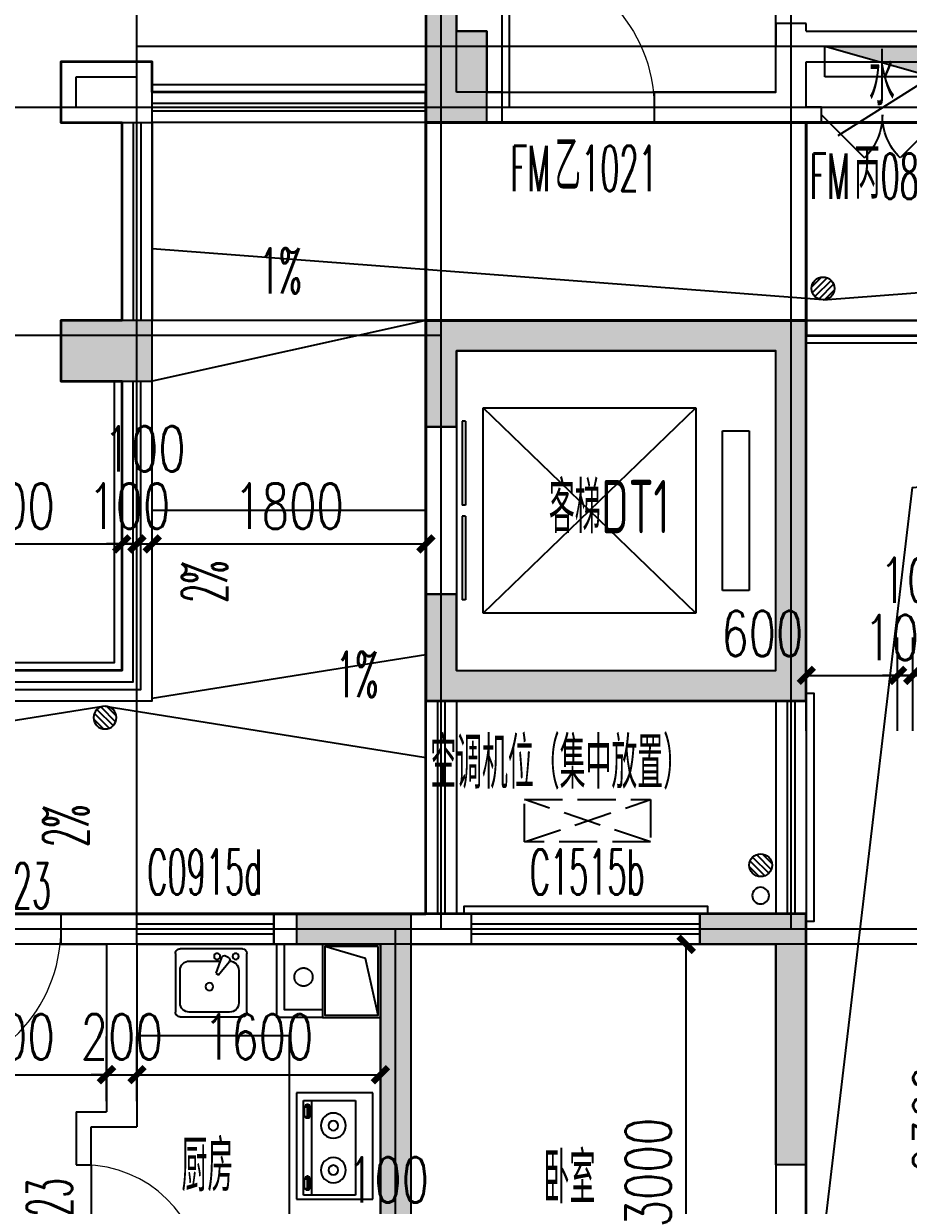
# Model space of a CAD drawing. Extents: x -59851 to 653804, y -249523 to 437614.
# Drawn here: x -22759 to -16943, y -102810 to -95044 of the extents above; entities that cross this region are included whole.
import ezdxf

# ---------------------------------------------------------------- set-up
doc = ezdxf.new("R2010")
doc.units = 0
doc.header["$LTSCALE"] = 1000
doc.header["$MEASUREMENT"] = 0
doc.linetypes.add('DASH', pattern=[0.35, 0.25, -0.1])
doc.linetypes.add('PS', pattern=[3200, 1500, -200, 1500])
for name, color, linetype in [('-消防立管', 1, 'Continuous'), ('_S-空调立管', 7, 'Continuous'), ('A-EVTR', 5, 'Continuous'), ('A-Lvtry（卫生间）', 5, 'Continuous'), ('A-ROOF', 7, 'Continuous'), ('A-烟气道', 105, 'Continuous'), ('A-看线', 105, 'Continuous'), ('A-空调室外机', 5, 'DASH'), ('A-第三道尺寸线', 105, 'Continuous'), ('A-线脚看线', 9, 'Continuous'), ('AE-FLOR', 151, 'Continuous'), ('DIM_SYMB', 3, 'Continuous'), ('DOOR_FIRE', 4, 'Continuous'), ('DOOR_FIRE_TEXT', 7, 'Continuous'), ('DOTE', 16, 'Continuous'), ('NL', 5, 'Continuous'), ('PS', 6, 'PS'), ('PUB_HATCH', 8, 'Continuous'), ('PUB_TEXT', 7, 'Continuous'), ('WALL', 2, 'Continuous'), ('WINDOW', 4, 'Continuous'), ('WINDOW_TEXT', 7, 'Continuous'), ('ys', 154, 'Continuous'), ('剪力墙', 6, 'Continuous'), ('商业', 2, 'Continuous'), ('栏杆', 142, 'Continuous')]:
    doc.layers.add(name, color=color, linetype=linetype)
doc.layers.add('33计一半面积外廓线', color=53, linetype='Continuous', lineweight=35)
doc.layers.add('33计全面积外廓线', color=21, linetype='Continuous', lineweight=35)
doc.layers.add('A-area(算全面积)', color=21, linetype='Continuous', plot=False)
doc.layers.add('A-area(算半面积)', color=23, linetype='Continuous', plot=False)
doc.styles.add('_TCH_DIM', font='SIMPLEX.shx', dxfattribs={"width": 0.7, "bigfont": 'GBCBIG.shx'})
doc.styles.add('_TCH_DIM_T3', font='SIMPLEX.shx', dxfattribs={"width": 0.705882, "bigfont": 'GBCBIG.shx'})
doc.styles.add('_TCH_WINDOW', font='SIMPLEX.shx', dxfattribs={"width": 0.7, "height": 3.5, "bigfont": 'GBCBIG.shx'})
doc.styles.get("Standard").update_dxf_attribs({"font": 'gbenor.shx', "width": 0.7, "bigfont": 'gbcbig.shx'})
doc.dimstyles.new('_TCH_ARCH&&100', dxfattribs={"dimtxt": 297.5, "dimasz": 100, "dimexe": 250, "dimexo": 300, "dimgap": 100, "dimtad": 1, "dimdec": 0, "dimzin": 0, "dimdsep": 46, "dimtxsty": '_TCH_DIM_T3', "dimblk": 'ARCHTICK', "dimcen": 0.09, "dimclrt": 7, "dimazin": 2, "dimtfac": 1, "dimtdec": 0, "dimtix": 1, "dimtmove": 2, "dimatfit": 3, "dimfxl": 0, "dimtolj": 1, "dimtzin": 0, "dimarcsym": 0})

# ---------------------------------------------------------------- blocks, each defined once
blk = doc.blocks.new('18fjlq0329')
at = {"layer": 'PUB_HATCH'}
for points in [[(-20113.7, -15344.5), (-19713.7, -15344.5), (-19713.7, -14744.5), (-19913.7, -14744.5), (-19913.7, -12244.5), (-19313.7, -12244.5), (-19313.7, -12044.5), (-20113.7, -12044.5), (-20113.7, -14944.5)], [(-22513.7, -17044.5), (-21913.7, -17044.5), (-21913.7, -16644.5), (-22513.7, -16644.5)], [(-20113.7, -17344.5), (-20113.7, -16644.5), (-17613.7, -16644.5), (-17613.7, -19144.5), (-20113.7, -19144.5), (-20113.7, -18444.5), (-19913.7, -18444.5), (-19913.7, -18944.5), (-17813.7, -18944.5), (-17813.7, -16844.5), (-19913.7, -16844.5), (-19913.7, -17344.5)], [(-20813.7, -23644.5), (-20413.7, -23644.5), (-20413.7, -20744.5), (-20963.7, -20744.5), (-20963.7, -20544.5), (-20213.7, -20544.5), (-20213.7, -23844.5), (-20413.7, -23844.5), (-20813.7, -23844.5)], [(-18313.7, -20544.5), (-17613.7, -20544.5), (-17613.7, -22194.5), (-17813.7, -22194.5), (-17813.7, -20744.5), (-18313.7, -20744.5)]]:
    blk.add_hatch(color=256, dxfattribs=at).paths.add_polyline_path(points)
at = {"layer": '剪力墙'}
for points in [[(-20113.7, -15344.5), (-19713.7, -15344.5), (-19713.7, -14744.5), (-19913.7, -14744.5), (-19913.7, -12244.5), (-19313.7, -12244.5), (-19313.7, -12044.5), (-20113.7, -12044.5), (-20113.7, -14944.5)], [(-22513.7, -17044.5), (-21913.7, -17044.5), (-21913.7, -16644.5), (-22513.7, -16644.5)], [(-20113.7, -17344.5), (-20113.7, -16644.5), (-17613.7, -16644.5), (-17613.7, -19144.5), (-20113.7, -19144.5), (-20113.7, -18444.5), (-19913.7, -18444.5), (-19913.7, -18944.5), (-17813.7, -18944.5), (-17813.7, -16844.5), (-19913.7, -16844.5), (-19913.7, -17344.5)], [(-20813.7, -23644.5), (-20413.7, -23644.5), (-20413.7, -20744.5), (-20963.7, -20744.5), (-20963.7, -20544.5), (-20213.7, -20544.5), (-20213.7, -23844.5), (-20413.7, -23844.5), (-20813.7, -23844.5)], [(-18313.7, -20544.5), (-17613.7, -20544.5), (-17613.7, -22194.5), (-17813.7, -22194.5), (-17813.7, -20744.5), (-18313.7, -20744.5)]]:
    blk.add_lwpolyline(points, close=True, dxfattribs=at)
blk.add_lwpolyline([(-22313.7, -17044.5), (-22313.7, -17044.5)], dxfattribs=at)
blk = doc.blocks.new('zhouxianssceng0329')
at = {"layer": 'DOTE'}
for p, q in [((-22013.7, 143398.2), (-22013.7, 156469.4)), ((-20013.7, 143398.2), (-20013.7, 156469.4)), ((-17713.7, 143398.2), (-17713.7, 156469.4)), ((5501.3, 149198.2), (-22013.7, 149198.2)), ((5501.3, 148798.2), (-44988.6, 148798.2)), ((5501.3, 147398.2), (-22013.7, 147398.2)), ((-20013.7, 147298.2), (-44988.6, 147298.2)), ((-3313.7, 143398.2), (-44988.6, 143398.2)), ((-20313.7, 132089.9), (-20313.7, 143398.2)), ((5501.3, 143298.2), (-44988.6, 143298.2))]:
    blk.add_line(p, q, dxfattribs=at)
blk = doc.blocks.new('$DORLIB2D$00000127')
at = {"color": 0}
for points in [[(-0.5333, 0.7949), (-0.5333, 0.6904)], [(-0.0333, 0.7949), (-0.5333, 0.7949)], [(-0.0333, 0.7949), (-0.0333, 0.6904)], [(0.5333, 0.7949), (0.0333, 0.7949)], [(0.0333, 0.7949), (0.0333, 0.6904)], [(0.5333, 0.7949), (0.5333, 0.6904)], [(-0.0333, 0.6904), (-0.5333, 0.6904)], [(0.5333, 0.6904), (0.0333, 0.6904)], [(0.5, 0.5), (-0.5, 0.5)]]:
    blk.add_lwpolyline(points, dxfattribs=at)
blk = doc.blocks.new('$DorLib2D$00000001')
for p, q in [((0.45, 0.975), (0.5, 0.975)), ((0.45, 0), (0.45, 0.975)), ((0.5, 0), (0.5, 0.975)), ((0.5, 0), (0.45, 0))]:
    blk.add_line(p, q)
at = {"lineweight": 13}
blk.add_arc((0.475, 0), 0.975, 91.46928, 180, dxfattribs=at)
blk = doc.blocks.new('$DorLib2D$00000116')
at = {"color": 0}
for p, q in [((-0.5, 0), (-0.1464, 0.3536)), ((0.5, 0), (0.1464, 0.3536))]:
    blk.add_line(p, q, dxfattribs=at)
for centre, start, end in [((-0.5, 0), 0, 45), ((0.5, 0), 135, 180)]:
    blk.add_arc(centre, 0.5, start, end, dxfattribs=at)
blk = doc.blocks.new('zhenzheng1417hxt0329')
at = {"layer": 'A-area(算全面积)'}
for points in [[(-19913.7, 25370.7), (-19913.7, 22870.7), (-19713.7, 22870.7), (-19713.7, 22470.7), (-17813.7, 22470.7), (-17813.7, 25370.7)], [(-17613.7, 20870.7), (-17613.7, 13970.7), (-16213.7, 13970.7), (-16213.5, 17270.6), (-15613.7, 17270.7), (-15613.7, 17070.7), (-5513.7, 17070.7), (-5513.7, 20870.7)]]:
    blk.add_lwpolyline(points, close=True, dxfattribs=at)
at = {"layer": 'A-EVTR'}
for p, q in [((-19738.7, 19045.7), (-19738.7, 20395.7)), ((-19738.7, 20395.7), (-18338.7, 20395.7)), ((-18338.7, 19045.7), (-19738.7, 20395.7)), ((-19738.7, 19045.7), (-18338.7, 20395.7)), ((-18338.7, 20395.7), (-18338.7, 19045.7)), ((-18163.7, 19195.7), (-18163.7, 20245.7)), ((-18163.7, 20245.7), (-17988.7, 20245.7)), ((-17988.7, 20245.7), (-17988.7, 19195.7)), ((-17988.7, 19195.7), (-18163.7, 19195.7)), ((-18338.7, 19045.7), (-19738.7, 19045.7))]:
    blk.add_line(p, q, dxfattribs=at)
at = {"layer": 'A-看线'}
blk.add_lwpolyline([(-17613.7, 13970.7), (-16916.1, 19872.7), (-5513.7, 20870.7)], dxfattribs=at)
at = {"layer": 'AE-FLOR'}
for points in [[(-20113.7, 22470.7), (-21913.7, 22470.7)], [(-22113.7, 22270.7), (-22113.7, 20970.7)], [(-21913.7, 22270.7), (-21913.7, 20970.7)], [(-20113.7, 22270.7), (-21913.7, 22270.7)], [(-17613.7, 20970.7), (-5413.7, 20970.7), (-5413.7, 16870.7), (-10013.7, 16870.7)], [(-17613.7, 20870.7), (-5513.7, 20870.7), (-5513.7, 17070.7), (-10013.7, 17070.7)], [(-24913.7, 18470.7), (-21913.7, 18470.7), (-21913.7, 20570.7)], [(-24913.7, 18670.7), (-22113.7, 18670.7), (-22113.7, 20570.7)], [(-20113.7, 18470.7), (-20113.7, 17070.7)], [(-19913.7, 18470.7), (-19913.7, 17070.7)], [(-17813.7, 18470.7), (-17813.7, 17070.7)], [(-17613.7, 18470.7), (-17613.7, 17070.7)]]:
    blk.add_lwpolyline(points, dxfattribs=at)
at = {"layer": 'DOOR_FIRE'}
for p, q in [((-17513.7, 22370.7, 200), (-16713.7, 22370.7, 200)), ((-19613.7, 22270.7), (-18613.7, 22270.7)), ((-17513.7, 22270.7, 200), (-16713.7, 22270.7, 200))]:
    blk.add_line(p, q, dxfattribs=at)
at = {"layer": 'WALL'}
for p, q in [((-20113.7, 22270.7), (-20113.7, 25570.7)), ((-19913.7, 22470.7), (-19913.7, 25370.7)), ((-17613.7, 22920.7), (-17813.7, 22920.7)), ((-17813.7, 22920.7), (-17813.7, 22770.7)), ((-17613.7, 22870.7), (-17613.7, 22920.7)), ((-17613.7, 22870.7), (-16613.7, 22870.7)), ((-17813.7, 22470.7), (-17813.7, 22770.7)), ((-22513.7, 22270.7), (-22513.7, 22670.7)), ((-22513.7, 22670.7), (-21913.7, 22670.7)), ((-21913.7, 22270.7), (-21913.7, 22670.7)), ((-17613.7, 22670.7), (-16613.7, 22670.7)), ((-17613.7, 22370.7), (-17613.7, 22670.7)), ((-22413.7, 22370.7), (-22413.7, 22570.7)), ((-22413.7, 22570.7), (-22013.7, 22570.7)), ((-22013.7, 22370.7), (-22013.7, 22570.7)), ((-19613.7, 22470.7), (-19913.7, 22470.7)), ((-19613.7, 22270.7), (-19613.7, 22470.7)), ((-17813.7, 22470.7), (-18613.7, 22470.7)), ((-18613.7, 22470.7), (-18613.7, 22270.7)), ((-22413.7, 22370.7), (-22013.7, 22370.7)), ((-17513.7, 22370.7), (-17613.7, 22370.7)), ((-17513.7, 22270.7), (-17513.7, 22370.7)), ((-22513.7, 22270.7), (-21913.7, 22270.7)), ((-20113.7, 22270.7), (-19613.7, 22270.7)), ((-18613.7, 22270.7), (-17713.7, 22270.7)), ((-17713.7, 22270.7), (-17513.7, 22270.7)), ((-20113.7, 20970.7), (-17613.7, 20970.7)), ((-20113.7, 20970.7), (-20113.7, 20270.7)), ((-17613.7, 18470.7), (-17613.7, 20970.7)), ((-19913.7, 20770.7), (-17813.7, 20770.7)), ((-19913.7, 20270.7), (-19913.7, 20770.7)), ((-17813.7, 18670.7), (-17813.7, 20770.7)), ((-20113.7, 20270.7), (-19913.7, 20270.7)), ((-19913.7, 19170.7), (-20113.7, 19170.7)), ((-20113.7, 19170.7), (-20113.7, 18470.7)), ((-19913.7, 18670.7), (-19913.7, 19170.7)), ((-19913.7, 18670.7), (-17813.7, 18670.7)), ((-20113.7, 18470.7), (-17613.7, 18470.7))]:
    blk.add_line(p, q, dxfattribs=at)
at = {"layer": '栏杆'}
for points in [[(-20113.7, 22395.7), (-21913.7, 22395.7)], [(-20113.7, 22345.7), (-21913.7, 22345.7)], [(-22038.7, 22270.7), (-22038.7, 20970.7)], [(-21988.7, 22270.7), (-21988.7, 20970.7)], [(-24913.7, 18545.7), (-21988.7, 18545.7), (-21988.7, 20570.7)], [(-24913.7, 18595.7), (-22038.7, 18595.7), (-22038.7, 20570.7)], [(-20038.7, 18470.7), (-20038.7, 17070.7)], [(-19988.7, 18470.7), (-19988.7, 17070.7)], [(-17738.7, 18470.7), (-17738.7, 17070.7)], [(-17688.7, 18470.7), (-17688.7, 17070.7)]]:
    blk.add_lwpolyline(points, dxfattribs=at)
at = {"layer": 'DOOR_FIRE', "xscale": -1000, "yscale": 1000, "zscale": 200}
blk.add_blockref('$DorLib2D$00000001', (-19113.7, 22370.7), dxfattribs=at)
at = {"layer": 'DOOR_FIRE', "xscale": -800, "yscale": 800, "zscale": 100, "rotation": 180}
blk.add_blockref('$DorLib2D$00000116', (-17113.7, 22320.7), dxfattribs=at)
at = {"layer": 'WINDOW', "xscale": -1100, "yscale": 200, "zscale": 1100, "rotation": 270}
blk.add_blockref('$DORLIB2D$00000127', (-20013.7, 19720.7), dxfattribs=at)
at = {"layer": 'DOOR_FIRE_TEXT', "style": '_TCH_WINDOW'}
for s, height, width, p in [('乙', 337.6, 0.7, (-19266.2, 21820.7)), ('FM', 297.5, 0.494118, (-19560.2, 21820.7)), ('1021', 297.5, 0.494118, (-19094.2, 21820.7)), ('FM', 297.5, 0.494118, (-17591.7, 21769.3)), ('丙', 337.6, 0.7, (-17297.7, 21769.3)), ('0818', 297.5, 0.494118, (-17125.7, 21769.3))]:
    blk.add_text(s, height=height, dxfattribs=dict(at, width=width)).set_placement(p)
at = {"layer": 'PUB_TEXT', "width": 0.7}
for s, height, p in [('水', 337.6, (-17202.1, 22384.4)), ('客梯', 337.59, (-19305.8, 19572)), ('DT1', 350, (-18961.7, 19572)), ('空调机位（集中放置）', 337.59, (-20085.8, 17893.2))]:
    blk.add_text(s, height=height, dxfattribs=at).set_placement(p)
blk = doc.blocks.new('188xj0329')
at = {"layer": 'A-线脚看线'}
for points in [[(-21913.7, -19716.7), (-20113.7, -19716.7)], [(-10063.7, -25166.7), (-10063.7, -25116.7), (-5563.7, -25116.7), (-5563.7, -21416.7), (-17613.7, -21416.7)], [(-22163.7, -21666.7), (-22163.7, -23516.7), (-24913.7, -23516.7), (-24913.7, -23566.7)], [(-17613.7, -23716.7), (-17563.7, -23716.7), (-17563.7, -25216.7), (-17613.7, -25216.7)], [(-19863.7, -25166.7), (-19863.7, -25116.7), (-18263.7, -25116.7), (-18263.7, -25166.7)]]:
    blk.add_lwpolyline(points, dxfattribs=at)
blk = doc.blocks.new('_LV13')
at = {"color": 0}
for p, q in [((-0.071, 0.495), (-0.495, 0.071)), ((0.183, 0.465), (-0.465, -0.183)), ((0.354, 0.354), (-0.354, -0.354)), ((0.465, 0.183), (-0.183, -0.465)), ((0.495, -0.071), (0.071, -0.495))]:
    blk.add_line(p, q, dxfattribs=at)
blk.add_circle((0, 0), 0.5)
blk = doc.blocks.new('XHS1')
at = {"layer": '-消防立管'}
blk.add_hatch(color=253, dxfattribs=at).paths.add_polyline_path([(918395.2, -437306.6), (918595.2, -438006.6), (918595.2, -437306.6)])
for p, q in [((918395.2, -437306.6), (918595.2, -438006.6)), ((918395.2, -437306.6), (918395.2, -438006.6)), ((918395.2, -437306.6), (918595.2, -437306.6)), ((918595.2, -438006.6), (918595.2, -437306.6)), ((918395.2, -438006.6), (918595.2, -438006.6))]:
    blk.add_line(p, q, dxfattribs=at)
at = {"ltscale": 0.5}
blk.add_line((918395.2, -437306.6), (918008.9, -437922.4), dxfattribs=at)
blk = doc.blocks.new('tishouxhs0429')
at = {"layer": '-消防立管', "xscale": -1, "rotation": 270}
blk.add_blockref('XHS1', (338258.5, -945865.5), dxfattribs=at)
blk = doc.blocks.new('jfdsjajkjkjkjkh')
at = {"layer": '_S-空调立管'}
blk.add_lwpolyline([(-17913.7, 146763.3, 1), (-17913.7, 146653.3, 1)], format="xyb", close=True, dxfattribs=at)
at = {"layer": 'NL', "ltscale": 0.5, "extrusion": (0, 0, -1), "xscale": -150, "yscale": 150, "zscale": -150, "rotation": 270}
blk.add_blockref('_LV13', (17913.7, 146908.3), dxfattribs=at)
blk = doc.blocks.new('zt1')
at = {"layer": 'A-Lvtry（卫生间）', "linetype": 'Continuous'}
for p, q in [((-700, 0), (0, 0)), ((-700, -500), (-700, 0)), ((0, 0), (0, -500)), ((0, -500), (-700, -500))]:
    blk.add_line(p, q, dxfattribs=at)
at = {"layer": 'A-Lvtry（卫生间）'}
for p, q in [((-673.5, -113.1), (-673.5, -455.5)), ((-50.7, -113.1), (-673.5, -113.1)), ((-50.7, -455.5), (-50.7, -113.1)), ((-673.5, -399.8), (-50.7, -399.8)), ((-673.5, -455.5), (-50.7, -455.5)), ((-640.9, -422.1), (-640.8, -433.8)), ((-565.7, -431.5), (-630.4, -431.5)), ((-630.4, -431.5), (-630.4, -448.2)), ((-630.4, -448.2), (-565.7, -448.2)), ((-565.7, -448.2), (-565.7, -431.5)), ((-549.1, -423.2), (-549.1, -433.7)), ((-167.9, -422.1), (-167.8, -433.8)), ((-157.4, -431.5), (-157.4, -448.2)), ((-92.7, -431.5), (-157.4, -431.5)), ((-157.4, -448.2), (-92.7, -448.2)), ((-92.7, -448.2), (-92.7, -431.5)), ((-76.1, -423.2), (-76.1, -433.7))]:
    blk.add_line(p, q, dxfattribs=at)
for points in [[(-549.1, -423.2, 0.259034), (-551, -419.8, 0.076276), (-562.5, -414.9, 0.036515), (-576.1, -412.4, 0.026615), (-594.9, -411.4, 0.026615), (-613.8, -412.4, 0.036515), (-627.3, -414.9, 0.076276), (-638.9, -419.8, 0.259034), (-640.8, -423.2, 0.078462), (-640.6, -424.5, 0.056762)], [(-549.1, -433.7, 0.259034), (-551, -430.3, 0.076276), (-562.5, -425.4, 0.036515), (-576.1, -422.9, 0.026615), (-594.9, -421.9, 0.026615), (-613.8, -422.9, 0.036515), (-627.3, -425.4, 0.076276), (-638.9, -430.3, 0.259034), (-640.8, -433.7, 0.259034), (-638.9, -437.2, 0.056762), (-630.4, -441.2, 0.036515)], [(-565.7, -442.9, 0.008736), (-562.5, -442.1, 0.076276), (-551, -437.2, 0.259034), (-549.1, -433.7, 0.259034)], [(-76.1, -423.2, 0.259034), (-78, -419.8, 0.076276), (-89.5, -414.9, 0.036515), (-103.1, -412.4, 0.026615), (-121.9, -411.4, 0.026615), (-140.8, -412.4, 0.036515), (-154.3, -414.9, 0.076276), (-165.9, -419.8, 0.259034), (-167.8, -423.2, 0.078462), (-167.6, -424.5, 0.056762)], [(-76.1, -433.7, 0.259034), (-78, -430.3, 0.076276), (-89.5, -425.4, 0.036515), (-103.1, -422.9, 0.026615), (-121.9, -421.9, 0.026615), (-140.8, -422.9, 0.036515), (-154.3, -425.4, 0.076276), (-165.9, -430.3, 0.259034), (-167.8, -433.7, 0.259034), (-165.9, -437.2, 0.056762), (-157.4, -441.2, 0.036515)], [(-92.7, -442.9, 0.008736), (-89.5, -442.1, 0.076276), (-78, -437.2, 0.259034), (-76.1, -433.7, 0.259034)]]:
    blk.add_lwpolyline(points, format="xyb", dxfattribs=at)
at = {"layer": 'A-Lvtry（卫生间）', "linetype": 'Continuous'}
for centre, radius in [((-508.4, -258.5), 82.5), ((-508.4, -258.5), 31.6), ((-215.8, -258.5), 82.5), ((-215.8, -258.5), 31.6)]:
    blk.add_circle(centre, radius, dxfattribs=at)
at = {"layer": 'A-Lvtry（卫生间）', "width": 0.8, "flags": 9}
for tag in ['YSIZE', 'XSIZE']:
    blk.add_attdef(tag, (-350, 0), '', height=0.5, dxfattribs=at)
blk = doc.blocks.new('t4')
at = {"layer": 'A-Lvtry（卫生间）'}
for p, q in [((3876545.3, 2552259.6), (3876931.4, 2552259.6)), ((3876514.8, 2551819.5), (3876514.8, 2552229.1)), ((3876819.6, 2552205.6), (3876606.3, 2552205.6)), ((3876961.9, 2552229.1), (3876961.9, 2551819.5)), ((3876545.3, 2552144.6), (3876545.3, 2551880.5)), ((3876790.3, 2552072.2), (3876875.1, 2552142)), ((3876913.8, 2552122.3), (3876905.6, 2552136.5)), ((3876800.4, 2552054.6), (3876790.3, 2552072.2)), ((3876903.3, 2552093.1), (3876800.4, 2552054.6)), ((3876880.6, 2551880.5), (3876880.6, 2552084.6)), ((3876931.4, 2551789), (3876545.3, 2551789)), ((3876606.3, 2551819.5), (3876819.6, 2551819.5))]:
    blk.add_line(p, q, dxfattribs=at)
for centre, major_axis, start_param, end_param in [((3876545.3, 2552229.1), (-21.6, 21.6), -0.785398, 0.785398), ((3876931.4, 2552229.1), (-21.6, 21.6), 3.926991, 5.497787), ((3876606.3, 2552144.6), (-43.1, 43.1), -0.785398, 0.785398), ((3876819.6, 2552144.6), (43.1, 43.1), 5.497787, 7.068583), ((3876911.1, 2552185.3), (-14.4, 14.4), 4.712389, 10.995574), ((3876888, 2552126.3), (14.4, 14.4), 6.021386, 7.757331), ((3876896.2, 2552112.2), (-14.4, 14.4), 2.714645, 4.45059), ((3876713, 2552012.6), (18, 18), 6.283185283897186, 12.56637059107677), ((3876911.1, 2552063.4), (14.4, 14.4), 6.283185283893945, 12.56637059107353), ((3876606.3, 2551880.5), (-43.1, 43.1), 0.785398, 2.356194), ((3876819.6, 2551880.5), (-43.1, 43.1), 2.356194, 3.926991), ((3876545.3, 2551819.5), (21.6, 21.6), 2.356194, 3.926991), ((3876931.4, 2551819.5), (-21.6, 21.6), 2.356194, 3.926991)]:
    blk.add_ellipse(centre, major_axis=major_axis, ratio=1, start_param=start_param, end_param=end_param, dxfattribs=at)
blk = doc.blocks.new('ktswaj')
at = {"linetype": 'DASH'}
blk.add_lwpolyline([(15990.1, 179082.6), (15990.1, 178253.3), (16268.4, 178253.3), (16268.4, 179082.6)], close=True, dxfattribs=at)
for points in [[(15990.1, 179082.6), (16268.4, 178253.3)], [(15990.1, 178253.3), (16268.4, 179082.6)]]:
    blk.add_lwpolyline(points, dxfattribs=at)
blk = doc.blocks.new('_ArchTick')
at = {"color": 0, "linetype": 'ByBlock', "const_width": 0.4}
blk.add_lwpolyline([(-0.5, -0.5), (0.5, 0.5)], dxfattribs=at)
blk = doc.blocks.new('*D835')
at = {"layer": 'A-第三道尺寸线', "color": 0, "lineweight": -2, "transparency": 16777216}
for p, q in [((-23613.7, -102125.3), (-23613.7, -101701)), ((-22213.7, -102125.3), (-22213.7, -101701)), ((-23613.7, -101951), (-22213.7, -101951))]:
    blk.add_line(p, q, dxfattribs=at)
at = {"layer": 'Defpoints', "color": 0, "transparency": 16777216}
for p in [(-22213.7, -101951), (-23613.7, -102425.3), (-22213.7, -102425.3)]:
    blk.add_point(p, dxfattribs=at)
at = {"layer": 'A-第三道尺寸线', "color": 0, "lineweight": -2, "transparency": 16777216, "xscale": 100, "yscale": 100, "zscale": 100, "rotation": 180}
blk.add_blockref('_ArchTick', (-23613.7, -101951), dxfattribs=at)
at = {"layer": 'A-第三道尺寸线', "color": 0, "lineweight": -2, "transparency": 16777216, "xscale": 100, "yscale": 100, "zscale": 100}
blk.add_blockref('_ArchTick', (-22213.7, -101951), dxfattribs=at)
at = {"layer": 'A-第三道尺寸线', "color": 7, "transparency": 16777216, "insert": (-22913.7, -101702.2), "char_height": 297.5, "attachment_point": 5, "style": '_TCH_DIM_T3'}
blk.add_mtext('\\A1;1400', dxfattribs=at)
blk = doc.blocks.new('*D836')
at = {"layer": 'A-第三道尺寸线', "color": 0, "lineweight": -2, "transparency": 16777216}
for p, q in [((-22213.7, -102125.3), (-22213.7, -101701)), ((-22013.7, -102125.3), (-22013.7, -101701)), ((-22213.7, -101951), (-22313.7, -101951)), ((-22213.7, -101951), (-22013.7, -101951)), ((-22013.7, -101951), (-21913.7, -101951))]:
    blk.add_line(p, q, dxfattribs=at)
at = {"layer": 'Defpoints', "color": 0, "transparency": 16777216}
for p in [(-22013.7, -101951), (-22213.7, -102425.3), (-22013.7, -102425.3)]:
    blk.add_point(p, dxfattribs=at)
at = {"layer": 'A-第三道尺寸线', "color": 0, "lineweight": -2, "transparency": 16777216, "xscale": 100, "yscale": 100, "zscale": 100}
blk.add_blockref('_ArchTick', (-22213.7, -101951), dxfattribs=at)
at = {"layer": 'A-第三道尺寸线', "color": 0, "lineweight": -2, "transparency": 16777216, "xscale": 100, "yscale": 100, "zscale": 100, "rotation": 180}
blk.add_blockref('_ArchTick', (-22013.7, -101951), dxfattribs=at)
at = {"layer": 'A-第三道尺寸线', "color": 7, "transparency": 16777216, "insert": (-22113.7, -101702.2), "char_height": 297.5, "attachment_point": 5, "style": '_TCH_DIM_T3'}
blk.add_mtext('\\A1;200', dxfattribs=at)
blk = doc.blocks.new('*D837')
at = {"layer": 'A-第三道尺寸线', "color": 0, "lineweight": -2, "transparency": 16777216}
for p, q in [((-22013.7, -102125.3), (-22013.7, -101701)), ((-20413.7, -102125.3), (-20413.7, -101701)), ((-22013.7, -101951), (-20413.7, -101951))]:
    blk.add_line(p, q, dxfattribs=at)
at = {"layer": 'Defpoints', "color": 0, "transparency": 16777216}
for p in [(-20413.7, -101951), (-22013.7, -102425.3), (-20413.7, -102425.3)]:
    blk.add_point(p, dxfattribs=at)
at = {"layer": 'A-第三道尺寸线', "color": 0, "lineweight": -2, "transparency": 16777216, "xscale": 100, "yscale": 100, "zscale": 100, "rotation": 180}
blk.add_blockref('_ArchTick', (-22013.7, -101951), dxfattribs=at)
at = {"layer": 'A-第三道尺寸线', "color": 0, "lineweight": -2, "transparency": 16777216, "xscale": 100, "yscale": 100, "zscale": 100}
blk.add_blockref('_ArchTick', (-20413.7, -101951), dxfattribs=at)
at = {"layer": 'A-第三道尺寸线', "color": 7, "transparency": 16777216, "insert": (-21213.7, -101702.2), "char_height": 297.5, "attachment_point": 5, "style": '_TCH_DIM_T3'}
blk.add_mtext('\\A1;1600', dxfattribs=at)
blk = doc.blocks.new('*D841')
at = {"layer": 'A-第三道尺寸线', "color": 0, "lineweight": -2, "transparency": 16777216}
for p, q in [((-20413.7, -103611.8), (-20413.7, -103017.5)), ((-20313.7, -103611.8), (-20313.7, -103017.5)), ((-20413.7, -103267.5), (-20513.7, -103267.5)), ((-20413.7, -103267.5), (-20313.7, -103267.5)), ((-20313.7, -103267.5), (-20213.7, -103267.5))]:
    blk.add_line(p, q, dxfattribs=at)
at = {"layer": 'Defpoints', "color": 0, "transparency": 16777216}
for p in [(-20313.7, -103267.5), (-20413.7, -103911.8), (-20313.7, -103911.8)]:
    blk.add_point(p, dxfattribs=at)
at = {"layer": 'A-第三道尺寸线', "color": 0, "lineweight": -2, "transparency": 16777216, "xscale": 100, "yscale": 100, "zscale": 100}
blk.add_blockref('_ArchTick', (-20413.7, -103267.5), dxfattribs=at)
at = {"layer": 'A-第三道尺寸线', "color": 0, "lineweight": -2, "transparency": 16777216, "xscale": 100, "yscale": 100, "zscale": 100, "rotation": 180}
blk.add_blockref('_ArchTick', (-20313.7, -103267.5), dxfattribs=at)
at = {"layer": 'A-第三道尺寸线', "color": 7, "transparency": 16777216, "insert": (-20363.7, -102642.5), "char_height": 297.5, "attachment_point": 5, "style": '_TCH_DIM_T3'}
blk.add_mtext('\\A1;100', dxfattribs=at)
blk = doc.blocks.new('*D843')
at = {"layer": 'A-第三道尺寸线', "color": 0, "lineweight": -2, "transparency": 16777216}
for p, q in [((-18113.7, -101094.3), (-18653.5, -101094.3)), ((-18403.5, -104094.3), (-18403.5, -101094.3)), ((-18113.7, -104094.3), (-18653.5, -104094.3))]:
    blk.add_line(p, q, dxfattribs=at)
at = {"layer": 'Defpoints', "color": 0, "transparency": 16777216}
for p in [(-18403.5, -101094.3), (-17813.7, -101094.3), (-17813.7, -104094.3)]:
    blk.add_point(p, dxfattribs=at)
at = {"layer": 'A-第三道尺寸线', "color": 0, "lineweight": -2, "transparency": 16777216, "xscale": 100, "yscale": 100, "zscale": 100}
for p, rotation in [((-18403.5, -101094.3), 90), ((-18403.5, -104094.3), 270)]:
    blk.add_blockref('_ArchTick', p, dxfattribs=dict(at, rotation=rotation))
at = {"layer": 'A-第三道尺寸线', "color": 7, "transparency": 16777216, "insert": (-18652.3, -102594.3), "char_height": 297.5, "attachment_point": 5, "rotation": 90, "style": '_TCH_DIM_T3'}
blk.add_mtext('\\A1;3000', dxfattribs=at)
blk = doc.blocks.new('*D1703')
at = {"layer": 'A-第三道尺寸线', "color": 0, "lineweight": -2, "transparency": 16777216}
for p, q in [((-16781.5, -101094.3), (-16262.9, -101094.3)), ((-16512.9, -103394.3), (-16512.9, -101094.3)), ((-16781.5, -103394.3), (-16262.9, -103394.3))]:
    blk.add_line(p, q, dxfattribs=at)
at = {"layer": 'Defpoints', "color": 0, "transparency": 16777216}
for p in [(-17081.5, -101094.3), (-16512.9, -101094.3), (-17081.5, -103394.3)]:
    blk.add_point(p, dxfattribs=at)
at = {"layer": 'A-第三道尺寸线', "color": 0, "lineweight": -2, "transparency": 16777216, "xscale": 100, "yscale": 100, "zscale": 100}
for p, rotation in [((-16512.9, -101094.3), 90), ((-16512.9, -103394.3), 270)]:
    blk.add_blockref('_ArchTick', p, dxfattribs=dict(at, rotation=rotation))
at = {"layer": 'A-第三道尺寸线', "color": 7, "transparency": 16777216, "insert": (-16761.7, -102244.3), "char_height": 297.5, "attachment_point": 5, "rotation": 90, "style": '_TCH_DIM_T3'}
blk.add_mtext('\\A1;2300', dxfattribs=at)
blk = doc.blocks.new('*D1732')
at = {"layer": 'A-第三道尺寸线', "color": 0, "lineweight": -2, "transparency": 16777216}
for p, q in [((-16913.5, -99690.8), (-16913.5, -99077.1)), ((-16813.5, -99690.8), (-16813.5, -99077.1)), ((-16913.5, -99327.1), (-17013.5, -99327.1)), ((-16913.5, -99327.1), (-16813.5, -99327.1)), ((-16813.5, -99327.1), (-16713.5, -99327.1))]:
    blk.add_line(p, q, dxfattribs=at)
at = {"layer": 'Defpoints', "color": 0, "transparency": 16777216}
for p in [(-16813.5, -99327.1), (-16913.6, -99990.8), (-16813.6, -99990.8)]:
    blk.add_point(p, dxfattribs=at)
at = {"layer": 'A-第三道尺寸线', "color": 0, "lineweight": -2, "transparency": 16777216, "xscale": 100, "yscale": 100, "zscale": 100}
for p, rotation in [((-16913.5, -99327.1), 359.9965898637475), ((-16813.5, -99327.1), 179.9965898637474)]:
    blk.add_blockref('_ArchTick', p, dxfattribs=dict(at, rotation=rotation))
at = {"layer": 'A-第三道尺寸线', "color": 7, "transparency": 16777216, "insert": (-16863.5, -98702.1), "char_height": 297.5, "attachment_point": 5, "rotation": 359.99659, "style": '_TCH_DIM_T3'}
blk.add_mtext('\\A1;100', dxfattribs=at)
blk = doc.blocks.new('*D1733')
at = {"layer": 'A-第三道尺寸线', "color": 0, "lineweight": -2, "transparency": 16777216}
for p, q in [((-17013.5, -99690.8), (-17013.5, -99077.1)), ((-16913.5, -99690.8), (-16913.5, -99077.1)), ((-17013.5, -99327.1), (-17113.5, -99327.1)), ((-17013.5, -99327.1), (-16913.5, -99327.1)), ((-16913.5, -99327.1), (-16813.5, -99327.1))]:
    blk.add_line(p, q, dxfattribs=at)
at = {"layer": 'Defpoints', "color": 0, "transparency": 16777216}
for p in [(-16913.5, -99327.1), (-17013.6, -99990.8), (-16913.6, -99990.8)]:
    blk.add_point(p, dxfattribs=at)
at = {"layer": 'A-第三道尺寸线', "color": 0, "lineweight": -2, "transparency": 16777216, "xscale": 100, "yscale": 100, "zscale": 100}
for p, rotation in [((-17013.5, -99327.1), 359.9965898637475), ((-16913.5, -99327.1), 179.9965898637474)]:
    blk.add_blockref('_ArchTick', p, dxfattribs=dict(at, rotation=rotation))
at = {"layer": 'A-第三道尺寸线', "color": 7, "transparency": 16777216, "insert": (-16963.5, -99078.3), "char_height": 297.5, "attachment_point": 5, "rotation": 359.99659, "style": '_TCH_DIM_T3'}
blk.add_mtext('\\A1;100', dxfattribs=at)
blk = doc.blocks.new('*D1734')
at = {"layer": 'A-第三道尺寸线', "color": 0, "lineweight": -2, "transparency": 16777216}
for p, q in [((-17613.7, -99690.8), (-17613.7, -99077)), ((-17013.5, -99690.8), (-17013.5, -99077.1)), ((-17613.7, -99327), (-17013.5, -99327.1))]:
    blk.add_line(p, q, dxfattribs=at)
at = {"layer": 'Defpoints', "color": 0, "transparency": 16777216}
for p in [(-17013.5, -99327.1), (-17613.7, -99990.8), (-17013.6, -99990.8)]:
    blk.add_point(p, dxfattribs=at)
at = {"layer": 'A-第三道尺寸线', "color": 0, "lineweight": -2, "transparency": 16777216, "xscale": 100, "yscale": 100, "zscale": 100}
for p, rotation in [((-17613.7, -99327), 179.9965898637481), ((-17013.5, -99327.1), 359.9965898637481)]:
    blk.add_blockref('_ArchTick', p, dxfattribs=dict(at, rotation=rotation))
at = {"layer": 'A-第三道尺寸线', "color": 7, "transparency": 16777216, "insert": (-17902.7, -99052), "char_height": 297.5, "attachment_point": 5, "rotation": 359.99659, "style": '_TCH_DIM_T3'}
blk.add_mtext('\\A1;600', dxfattribs=at)
blk = doc.blocks.new('*D1877')
at = {"layer": 'A-第三道尺寸线', "color": 0, "lineweight": -2, "transparency": 16777216}
for p, q in [((-23713.7, -98858.5), (-23713.7, -98213.3)), ((-22113.7, -98858.5), (-22113.7, -98213.3)), ((-23713.7, -98463.3), (-22113.7, -98463.3))]:
    blk.add_line(p, q, dxfattribs=at)
at = {"layer": 'Defpoints', "color": 0, "transparency": 16777216}
for p in [(-22113.7, -98463.3), (-23713.7, -99158.5), (-22113.7, -99158.5)]:
    blk.add_point(p, dxfattribs=at)
at = {"layer": 'A-第三道尺寸线', "color": 0, "lineweight": -2, "transparency": 16777216, "xscale": 100, "yscale": 100, "zscale": 100, "rotation": 180}
blk.add_blockref('_ArchTick', (-23713.7, -98463.3), dxfattribs=at)
at = {"layer": 'A-第三道尺寸线', "color": 0, "lineweight": -2, "transparency": 16777216, "xscale": 100, "yscale": 100, "zscale": 100}
blk.add_blockref('_ArchTick', (-22113.7, -98463.3), dxfattribs=at)
at = {"layer": 'A-第三道尺寸线', "color": 7, "transparency": 16777216, "insert": (-22913.7, -98214.6), "char_height": 297.5, "attachment_point": 5, "style": '_TCH_DIM_T3'}
blk.add_mtext('\\A1;1600', dxfattribs=at)
blk = doc.blocks.new('*D1878')
at = {"layer": 'A-第三道尺寸线', "color": 0, "lineweight": -2, "transparency": 16777216}
for p, q in [((-22113.7, -98858.5), (-22113.7, -98213.3)), ((-22013.7, -98858.5), (-22013.7, -98213.3)), ((-22113.7, -98463.3), (-22213.7, -98463.3)), ((-22113.7, -98463.3), (-22013.7, -98463.3)), ((-22013.7, -98463.3), (-21913.7, -98463.3))]:
    blk.add_line(p, q, dxfattribs=at)
at = {"layer": 'Defpoints', "color": 0, "transparency": 16777216}
for p in [(-22013.7, -98463.3), (-22113.7, -99158.5), (-22013.7, -99158.5)]:
    blk.add_point(p, dxfattribs=at)
at = {"layer": 'A-第三道尺寸线', "color": 0, "lineweight": -2, "transparency": 16777216, "xscale": 100, "yscale": 100, "zscale": 100}
blk.add_blockref('_ArchTick', (-22113.7, -98463.3), dxfattribs=at)
at = {"layer": 'A-第三道尺寸线', "color": 0, "lineweight": -2, "transparency": 16777216, "xscale": 100, "yscale": 100, "zscale": 100, "rotation": 180}
blk.add_blockref('_ArchTick', (-22013.7, -98463.3), dxfattribs=at)
at = {"layer": 'A-第三道尺寸线', "color": 7, "transparency": 16777216, "insert": (-22063.7, -98214.6), "char_height": 297.5, "attachment_point": 5, "style": '_TCH_DIM_T3'}
blk.add_mtext('\\A1;100', dxfattribs=at)
blk = doc.blocks.new('*D1879')
at = {"layer": 'A-第三道尺寸线', "color": 0, "lineweight": -2, "transparency": 16777216}
for p, q in [((-22013.7, -98858.5), (-22013.7, -98213.3)), ((-21913.7, -98858.5), (-21913.7, -98213.3)), ((-22013.7, -98463.3), (-22113.7, -98463.3)), ((-22013.7, -98463.3), (-21913.7, -98463.3)), ((-21913.7, -98463.3), (-21813.7, -98463.3))]:
    blk.add_line(p, q, dxfattribs=at)
at = {"layer": 'Defpoints', "color": 0, "transparency": 16777216}
for p in [(-21913.7, -98463.3), (-22013.7, -99158.5), (-21913.7, -99158.5)]:
    blk.add_point(p, dxfattribs=at)
at = {"layer": 'A-第三道尺寸线', "color": 0, "lineweight": -2, "transparency": 16777216, "xscale": 100, "yscale": 100, "zscale": 100}
blk.add_blockref('_ArchTick', (-22013.7, -98463.3), dxfattribs=at)
at = {"layer": 'A-第三道尺寸线', "color": 0, "lineweight": -2, "transparency": 16777216, "xscale": 100, "yscale": 100, "zscale": 100, "rotation": 180}
blk.add_blockref('_ArchTick', (-21913.7, -98463.3), dxfattribs=at)
at = {"layer": 'A-第三道尺寸线', "color": 7, "transparency": 16777216, "insert": (-21963.7, -97838.3), "char_height": 297.5, "attachment_point": 5, "style": '_TCH_DIM_T3'}
blk.add_mtext('\\A1;100', dxfattribs=at)
blk = doc.blocks.new('*D1880')
at = {"layer": 'A-第三道尺寸线', "color": 0, "lineweight": -2, "transparency": 16777216}
for p, q in [((-21913.7, -98858.5), (-21913.7, -98213.3)), ((-20113.7, -98858.5), (-20113.7, -98213.3)), ((-21913.7, -98463.3), (-20113.7, -98463.3))]:
    blk.add_line(p, q, dxfattribs=at)
at = {"layer": 'Defpoints', "color": 0, "transparency": 16777216}
for p in [(-20113.7, -98463.3), (-21913.7, -99158.5), (-20113.7, -99158.5)]:
    blk.add_point(p, dxfattribs=at)
at = {"layer": 'A-第三道尺寸线', "color": 0, "lineweight": -2, "transparency": 16777216, "xscale": 100, "yscale": 100, "zscale": 100, "rotation": 180}
blk.add_blockref('_ArchTick', (-21913.7, -98463.3), dxfattribs=at)
at = {"layer": 'A-第三道尺寸线', "color": 0, "lineweight": -2, "transparency": 16777216, "xscale": 100, "yscale": 100, "zscale": 100}
blk.add_blockref('_ArchTick', (-20113.7, -98463.3), dxfattribs=at)
at = {"layer": 'A-第三道尺寸线', "color": 7, "transparency": 16777216, "insert": (-21013.7, -98214.6), "char_height": 297.5, "attachment_point": 5, "style": '_TCH_DIM_T3'}
blk.add_mtext('\\A1;1800', dxfattribs=at)
blk = doc.blocks.new('$TCHSYS$WIN2D')
for p, q in [((-0.5, 0.5), (0.5, 0.5)), ((-0.5, 0.5), (-0.5, -0.5)), ((0.5, 0.5), (0.5, -0.5)), ((0.5, 0.1667), (-0.5, 0.1667)), ((0.5, -0.1667), (-0.5, -0.1667)), ((-0.5, -0.5), (0.5, -0.5))]:
    blk.add_line(p, q)

msp = doc.modelspace()

# ---------------------------------------------------------------- linework, layer by layer
at = {"layer": '33计一半面积外廓线'}
for points in [[(-20113.7, -95494.3), (-21913.7, -95494.3), (-21913.7, -95294.3), (-22513.7, -95294.3), (-22513.7, -95694.3), (-22113.7, -95694.3), (-22113.7, -96994.3), (-22513.7, -96994.3), (-22513.7, -97394.3), (-22113.7, -97394.3), (-22113.7, -99294.3), (-24913.7, -99294.3), (-24913.7, -100894.3), (-20113.7, -100894.3)], [(-10013.7, -100894.3), (-10013.7, -102394.3), (-4113.7, -102394.3), (-4113.7, -101094.3), (-4113.8, -101094.3), (-4113.7, -95694.3), (-8013.7, -95694.3), (-8013.7, -95294.3), (-16513.7, -95294.3), (-16513.7, -95694.3), (-17613.7, -95694.3), (-17613.7, -97094.3), (-5513.7, -97094.3), (-5513.7, -100894.3)]]:
    msp.add_lwpolyline(points, close=True, dxfattribs=at)
at = {"layer": '33计全面积外廓线'}
for points in [[(-8513.7, -92394.3), (-20113.7, -92394.3), (-20113.7, -95694.3), (-16513.7, -95694.3)], [(-16213.7, -103994.3), (-17613.7, -103994.3), (-17613.7, -100894.3), (-23813.7, -100894.3), (-23813.7, -109894.3), (186.3, -109894.3)]]:
    msp.add_lwpolyline(points, dxfattribs=at)
for points in [[(-20113.7, -95694.3), (-20113.7, -96994.3), (-17613.7, -96994.3), (-17613.7, -95694.3)], [(-17613.7, -96994.3), (-20113.7, -96994.3), (-20113.7, -99494.3), (-17613.7, -99494.3)]]:
    msp.add_lwpolyline(points, close=True, dxfattribs=at)
at = {"layer": 'A-Lvtry（卫生间）', "ltscale": 3}
msp.add_lwpolyline([(-22013.8, -101694.3), (-21013.8, -101694.3), (-21013.8, -103494.3), (-22313.8, -103494.3)], dxfattribs=at)
at = {"layer": 'A-ROOF'}
for points in [[(-22113.7, -96994.3), (-22113.7, -95694.3), (-22113.7, -95694.3), (-22113.7, -95694.3)], [(-21913.7, -96994.3), (-21913.7, -95694.3), (-21913.7, -95694.3)]]:
    msp.add_lwpolyline(points, dxfattribs=at)
at = {"layer": 'A-烟气道'}
for points in [[(-20413.7, -101094.3), (-20793.7, -101094.3), (-20793.7, -101574.3), (-20413.7, -101574.3)], [(-20428.7, -101109.3), (-20778.7, -101109.3), (-20778.7, -101559.3), (-20428.7, -101559.3)]]:
    msp.add_lwpolyline(points, close=True, dxfattribs=at)
msp.add_lwpolyline([(-20428.7, -101559.3), (-20511.6, -101186.4), (-20778.7, -101109.3)], dxfattribs=at)
at = {"layer": 'DIM_SYMB'}
for points in [[(-21376.9, -96922.4, 0, 0, 0), (-20881.9, -96922.4, 80, 0, 0), (-20581.9, -96922.4, 0, 0, 0)], [(-21315.5, -98428.2, 0, 0, 0), (-21315.5, -98923.1, 80, 0, 0), (-21315.5, -99223.1, 0, 0, 0)], [(-20297, -99574.2, 0, 0, 0), (-20791.9, -99574.2, 80, 0, 0), (-21091.9, -99574.2, 0, 0, 0)], [(-22228.2, -100609.8, 0, 0, 0), (-22228.2, -100114.8, 80, 0, 0), (-22228.2, -99814.8, 0, 0, 0)]]:
    msp.add_lwpolyline(points, format="xyseb", dxfattribs=at)
at = {"layer": 'PS', "ltscale": 0.5}
msp.add_circle((-20918.7, -101309.3), 60, dxfattribs=at)
at = {"layer": 'WALL'}
for p, q in [((-22113.7, -100894.3), (-22513.7, -100894.3)), ((-22513.7, -100894.3), (-22513.7, -101094.3)), ((-22013.7, -100894.3), (-22113.7, -100894.3)), ((-22013.7, -101094.3), (-22013.7, -100894.3)), ((-20313.7, -100894.3), (-21113.7, -100894.3)), ((-21113.7, -100894.3), (-21113.7, -101094.3)), ((-19813.7, -100894.3), (-20313.7, -100894.3)), ((-19813.7, -101094.3), (-19813.7, -100894.3)), ((-17613.7, -100894.3), (-18313.7, -100894.3)), ((-18313.7, -100894.3), (-18313.7, -101094.3)), ((-17613.7, -100894.3), (-17613.7, -103994.3)), ((-22513.7, -101094.3), (-22213.7, -101094.3)), ((-22213.7, -101094.3), (-22213.7, -102194.3)), ((-22013.7, -101094.3), (-22013.7, -102294.3)), ((-21113.7, -101094.3), (-20413.7, -101094.3)), ((-20413.7, -101094.3), (-20413.7, -104094.3)), ((-20213.7, -101094.3), (-20213.7, -104094.3)), ((-20213.7, -101094.3), (-19813.7, -101094.3)), ((-18313.7, -101094.3), (-17813.7, -101094.3)), ((-17813.7, -101094.3), (-17813.7, -104094.3)), ((-22413.7, -102194.3), (-22213.7, -102194.3)), ((-22413.7, -102194.3), (-22413.7, -102544.3)), ((-22313.7, -102294.3), (-22013.7, -102294.3)), ((-22313.7, -102544.3), (-22313.7, -102294.3)), ((-22413.7, -102544.3), (-22313.7, -102544.3))]:
    msp.add_line(p, q, dxfattribs=at)
for points in [[(-20793.7, -101574.3), (-21093.7, -101574.3), (-21093.7, -101094.3)], [(-20793.7, -101524.3), (-21043.7, -101524.3), (-21043.7, -101094.3)]]:
    msp.add_lwpolyline(points, dxfattribs=at)
at = {"layer": 'WINDOW'}
for p, q in [((-23513.7, -100894.3), (-22513.7, -100894.3)), ((-22313.7, -102544.3), (-22313.7, -103344.3))]:
    msp.add_line(p, q, dxfattribs=at)
at = {"layer": 'ys'}
for points in [[(-17503.7, -96859.3), (-11563.7, -96407.1), (-4113.7, -96974.2)], [(-17503.7, -96859.3), (-21913.7, -96523.5)], [(-20113.7, -96994.3), (-21913.7, -97394.3)], [(-20113.7, -98244.3), (-21913.7, -98244.3)], [(-20113.7, -99192), (-21913.7, -99479.7)], [(-22223.7, -99529.3), (-24913.7, -99959.3)], [(-22223.7, -99529.3), (-20113.7, -99866.6)]]:
    msp.add_lwpolyline(points, dxfattribs=at)

# ---------------------------------------------------------------- block references
for name, p in [('zhouxianssceng0329', (0, -244392.5)), ('188xj0329', (0, -75727.5)), ('18fjlq0329', (0, -80349.7)), ('zhenzheng1417hxt0329', (0, -117964.9)), ('tishouxhs0429', (82257.3, -67924))]:
    msp.add_blockref(name, p)
at = {"layer": 'A-area(算半面积)'}
msp.add_blockref('jfdsjajkjkjkjkh', (0, -247482.6), dxfattribs=at)
at = {"layer": 'A-Lvtry（卫生间）', "extrusion": (-1.08889e-08, -3.92285e-11, -1), "zscale": -1.000000000000012, "rotation": 90.00000133402129}
msp.add_blockref('zt1', (20464, -102069.7, 0), dxfattribs=at)
at = {"layer": 'A-空调室外机', "extrusion": (0, 0, -1), "zscale": -1, "rotation": 90}
msp.add_blockref('ktswaj', (197719.9, -116411.8), dxfattribs=at)
at = {"layer": 'NL', "ltscale": 0.5, "extrusion": (0, 0, -1), "yscale": 150, "zscale": -150}
for p, xscale in [((17503.7, -96784.3), -150), ((22223.7, -99604.3), 150)]:
    msp.add_blockref('_LV13', p, dxfattribs=dict(at, xscale=xscale))
at = {"layer": 'WINDOW'}
ref = msp.add_blockref('$TCHSYS$WIN2D', (-21563.7, -100994.3), dxfattribs=dict(at, xscale=900, yscale=-200, zscale=900))
ref.add_attrib('A', 'C0915d', (-21945.2, -100768), dxfattribs={"layer": 'WINDOW_TEXT', "height": 297.5, "style": '_TCH_WINDOW', "width": 0.494118})
ref = msp.add_blockref('$TCHSYS$WIN2D', (-19063.7, -100994.3), dxfattribs=dict(at, xscale=1500, yscale=-200, zscale=1500))
ref.add_attrib('A', 'C1515b', (-19431.2, -100768), dxfattribs={"layer": 'WINDOW_TEXT', "height": 297.5, "style": '_TCH_WINDOW', "width": 0.494118})
ref = msp.add_blockref('$DorLib2D$00000001', (-23013.7, -100994.3), dxfattribs=dict(at, xscale=-1000, yscale=-1000, zscale=-1000))
ref.add_attrib('A', 'FDM1023', (-23479.2, -100857.9), dxfattribs={"layer": 'WINDOW_TEXT', "height": 297.5, "style": '_TCH_WINDOW', "width": 0.494118})
ref = msp.add_blockref('$DorLib2D$00000001', (-22363.7, -102944.3), dxfattribs=dict(at, xscale=800, yscale=800, zscale=800, rotation=270))
ref.add_attrib('A', 'M0823', (-22440, -103287.3), dxfattribs={"layer": 'WINDOW_TEXT', "height": 297.5, "rotation": 90, "style": '_TCH_WINDOW', "width": 0.494118})
at = {"layer": '商业', "extrusion": (0, 0, -1), "zscale": -1, "rotation": 90}
msp.add_blockref('t4', (2573550, -3978085.1), dxfattribs=at)

# ---------------------------------------------------------------- texts
at = {"layer": 'PUB_TEXT', "style": '_TCH_DIM', "width": 0.494118}
for p in [(-21207.2, -96817.4), (-20704.7, -99469.2)]:
    msp.add_text('1%', height=297.5, dxfattribs=at).set_placement(p)
for p in [(-21420.5, -98849.9), (-22333.2, -100454.1)]:
    msp.add_text('2%', height=297.5, rotation=90, dxfattribs=at).set_placement(p)
at = {"layer": 'PUB_TEXT', "width": 0.7}
for s, p in [('厨房', (-21720.6, -102718.3)), ('卧室', (-19341, -102798.2))]:
    msp.add_text(s, height=337.59, dxfattribs=at).set_placement(p)

# ---------------------------------------------------------------- dimensions: what is measured, and where the dimension line sits
at = {"layer": 'A-第三道尺寸线'}
for base, p1, p2, angle, picture, middle in [((-21913.7, -98463.3), (-22013.7, -99158.5), (-21913.7, -99158.5), 0, '*D1879', (-21963.7, -97838.3)), ((-16813.5, -99327.1), (-16913.6, -99990.8), (-16813.6, -99990.8), 359.99659, '*D1732', (-16863.5, -98702.1)), ((-17013.5, -99327.1), (-17613.7, -99990.8), (-17013.6, -99990.8), 359.99659, '*D1734', (-17902.7, -99052)), ((-20313.7, -103267.5), (-20413.7, -103911.8), (-20313.7, -103911.8), 0, '*D841', (-20363.7, -102642.5))]:
    dim = msp.add_linear_dim(base=base, p1=p1, p2=p2, angle=angle, dimstyle='_TCH_ARCH&&100', dxfattribs=at)
    dim.commit()
    dim.dimension.update_dxf_attribs({"geometry": picture, "text_midpoint": middle, "dimtype": 161})
for p1, p2, distance, picture, middle in [((-23713.7, -99158.5), (-22113.7, -99158.5), 695.2, '*D1877', (-22913.7, -98214.6)), ((-22113.7, -99158.5), (-22013.7, -99158.5), 695.2, '*D1878', (-22063.7, -98214.6)), ((-21913.7, -99158.5), (-20113.7, -99158.5), 695.2, '*D1880', (-21013.7, -98214.6)), ((-17013.6, -99990.8), (-16913.6, -99990.8), 663.7, '*D1733', (-16963.5, -99078.3)), ((-17813.7, -104094.3), (-17813.7, -101094.3), 589.8, '*D843', (-18652.3, -102594.3)), ((-17081.5, -103394.3), (-17081.5, -101094.3), -568.5, '*D1703', (-16761.7, -102244.3)), ((-23613.7, -102425.3), (-22213.7, -102425.3), 474.3, '*D835', (-22913.7, -101702.2)), ((-22213.7, -102425.3), (-22013.7, -102425.3), 474.3, '*D836', (-22113.7, -101702.2)), ((-22013.7, -102425.3), (-20413.7, -102425.3), 474.3, '*D837', (-21213.7, -101702.2))]:
    dim = msp.add_aligned_dim(p1=p1, p2=p2, distance=distance, dimstyle='_TCH_ARCH&&100', dxfattribs=at)
    dim.commit()
    dim.dimension.update_dxf_attribs({"geometry": picture, "text_midpoint": middle})

doc.saveas('drawing.dxf')
